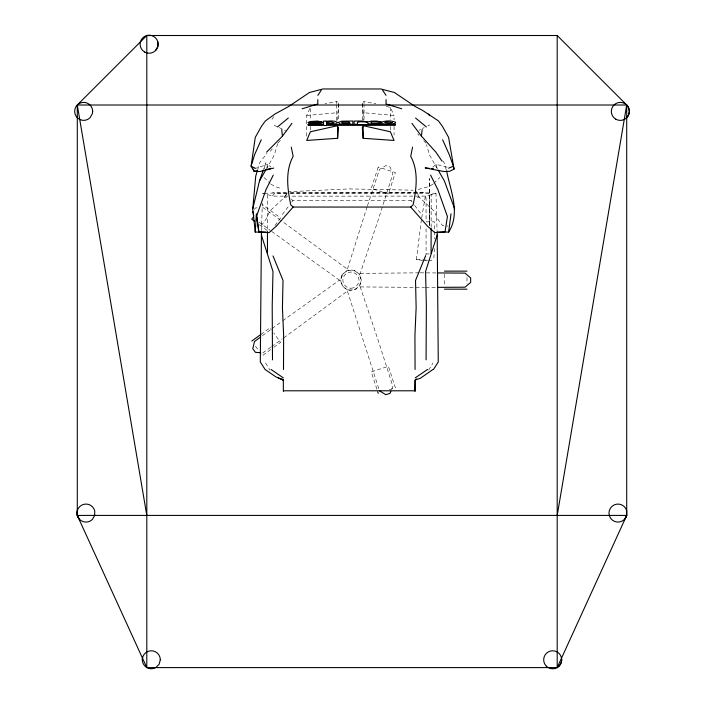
<?xml version="1.0" encoding="UTF-8"?>
<svg xmlns="http://www.w3.org/2000/svg" width="704" height="704" viewBox="0 0 704 704"><rect width="100%" height="100%" fill="white"/><g stroke="black" fill="none" stroke-linecap="round" stroke-linejoin="round"><path stroke-width="0.53" stroke-dasharray="3.52 2.64" d="M336.741 120.578L336.741 104.694M336.741 103.638L336.741 101.517L324.94 103.796M364.03 119.522L364.03 104.694M364.03 103.638L364.03 101.517L375.83 103.796M429.704 215.697L429.704 222.728L429.704 178.596L429.704 208.041M431.13 227.207L431.182 194.735L435.996 193.406L437.07 230.622M429.686 225.641L429.704 199.364M261.492 230.622L262.284 203.254M337.612 120.155L338.483 103.022L336.741 101.517M422.611 260.348L416.372 259.582L421.344 220.035M421.705 217.888L425.462 195.334L426.07 198.774L426.07 221.839L434.544 221.839L434.544 230.393M425.506 256.758L426.07 253.942L426.07 227.19M264.079 169.11L265.857 162.844L263.727 168.907M257.602 169.884L259.776 162.58L266.983 153.349M266.666 168.379L267.872 164.34L271.084 167.191M277.702 143.642L274.252 155.091L267.089 167.93M367.101 206.835L347.38 269.227L347.662 270.204L342.734 274.19L340.463 280.201L339.442 280.157L271.234 231.106M367.453 205.797L379.491 169.479L385.801 165.607L390.06 166.989L392.894 173.835L378.972 217.589L360.246 273.398L359.445 274.032L354.077 270.512L347.662 270.204L347.398 269.218L280.553 220.15M391.679 389.409L392.894 386.47L378.972 342.716L360.246 286.906L359.445 286.273L354.077 289.802L347.662 290.11L347.38 291.086L379.148 389.787M306.715 136.101L306.715 115.465L310.402 107.422M428.595 370.181L432.96 363.026M271.955 119.328L273.742 116.67M261.254 225.667L266.068 219.12L269.896 210.989L284.601 197.243L288.578 191.726L349.281 188.901L413.125 190.186M254.355 209.422L255.402 207.979L257.514 207.812M274.974 225.614L280.579 217.897L262.354 204.653M282.304 214.518L289.221 205.366M291.738 202.039L292.996 200.376L410.872 200.376L412.711 199.478M270.371 151.281L272.272 148.852M284.398 196.75L288.578 191.726M277.957 143.044L281.547 139.119M272.404 195.879L274.727 193.406L288.939 193.406M433.726 183.392L439.833 177.514M432.784 167.191L435.996 164.34L447.858 167.429M362.296 119.962L362.296 103.022L364.03 101.517M262.434 335.676L271.234 329.199M272.122 328.548L281.802 321.42M282.682 320.778L339.442 280.148L340.463 280.104L342.734 286.114L347.75 290.136L347.398 291.086L283.219 338.254M260.867 334.453L269.984 327.826L271.234 329.542M270.706 349.589L262.354 355.661L261.105 353.945M273.742 347.38L280.579 342.417L273.724 332.974M262.786 352.906L270.785 347.169M271.674 346.535L282.33 338.888M419.047 130.363L420.631 129.386M432.96 184.122L428.595 186.648L417.278 189.746M422.435 128.498L424.23 127.609M427.83 125.84L429.625 124.951M254.364 168.722L267.872 164.34M389.321 389.708L395.375 387.737L388.414 366.309L371.263 371.879L377.793 391.97M431.182 194.735L425.163 196.108L290.039 196.161M306.715 115.465L337.612 112.693M264.422 193.274L289.045 192.729M263.358 193.354L262.566 193.406L273.398 196.108L287.848 196.161M435.996 193.406L425.946 192.729L287.813 193.054M419.109 272.826L360.237 273.39L359.392 273.953L361.082 280.157L359.392 286.352L360.237 286.915L424.574 287.443M425.665 287.434L436.594 287.373M290.136 192.729L425.946 192.729M286.713 193.054L272.615 192.729M290.03 193.406L428.842 193.406L431.71 194.586M284.601 197.243L286.581 197.243M417.287 197.243L419.267 197.243L433.972 210.989L437.8 219.12L442.614 225.667L447.964 226.072M426.07 253.942L429.246 253.942M424.591 260.348L427.566 260.348M428.56 260.348L431.534 260.348L433.875 257.699L434.544 248.591M420.2 272.835L436.594 272.941M416.372 259.582L427.715 260.128M362.296 103.022L363.167 112.693L394.055 115.465L394.055 119.812M386.223 106.383L390.377 107.422L394.055 115.465M279.638 188.047L275.273 186.648L270.908 184.122M274.243 125.347L278.238 127.142M279.233 127.591L286.396 131.349M291.166 199.478L292.996 200.376M262.786 207.407L279.664 219.507M259.354 224.752L268.62 231.484M258.914 222.033L270.354 230.463M264.035 177.514L270.142 183.392M423.755 140.686L425.911 143.044M417.666 133.892L418.977 135.37M442.781 160.899L444.092 162.58L446.274 169.884M410.872 200.376L412.13 202.039M414.647 205.366L421.564 214.518M255.499 346.218L258.614 350.513M416.337 191.858L419.47 196.75M265.602 363.026L269.966 370.181M437.325 168.872L429.616 155.091L426.483 144.681M415.29 190.23L419.267 197.243M435.996 164.34L437.202 168.379M429.598 208.824L429.704 226.406L429.704 206.774M267.379 194.735L267.441 230.454M466.99 277.499L466.99 283.862M444.453 274.322L444.453 285.982M434.544 231.466L434.544 238.955M394.055 126.333L394.055 135.018M390.377 107.422L390.377 120.129M390.377 126.482L390.377 130.715M363.167 112.693L363.167 120.155M338.483 103.022L338.483 121.026M310.402 108.478L310.402 120.129M310.402 126.482L310.402 130.715M341.924 275.079L340.516 280.157L341.924 285.226L345.866 289.168L350.944 290.576L356.013 289.168L359.955 285.226L361.363 280.157L359.955 275.079L356.013 271.137L350.944 269.729L345.866 271.137L341.924 275.079M378.233 166.998L371.263 188.426L388.414 193.996L395.375 172.568L378.233 166.998M350.944 288.279A8.307 8.307 0 0 0 359.066 280.157A8.307 8.307 0 0 0 350.944 272.026A8.307 8.307 0 0 0 342.813 280.157A8.307 8.307 0 0 0 350.944 288.279"/><path stroke-width="1.06" d="M416.645 378.928L415.017 380.301L415.017 391.239L415.219 379.931L420.323 378.286L432.986 369.468M426.07 359.85L426.351 306.046L425.577 271.498L437.202 234.995L437.105 231.713M431.086 253.194L431.121 228.29M283.501 369.494L283.633 335.465L282.427 307.622L283.026 280.438L273.02 255.939M386.074 99.66L386.047 103.972L401.694 108.777M261.457 231.713L260.295 361.97L265.109 369.503L275.739 376.79L283.466 380.362M266.068 232.17L255.235 232.065L256.379 213.787L258.843 231.827L269.078 232.637L276.302 226.213L293.146 207.055L410.722 207.055L413.125 204.838C416.425 188.892 418.783 171.23 410.722 156.306L412.579 147.18M337.612 138.292L338.483 127.38L336.741 125.875L310.402 131.771L306.715 140.448L337.612 138.292L337.612 126.562M255.235 232.065L252.771 208.815L255.728 176.15L257.286 170.931M442.015 161.128L435.873 152.143L421.423 136.145L422.154 129.606M77.29 510.752L77.29 515.416L79.631 519.455A9.011 9.011 0 0 0 92.374 519.455L94.706 515.416L94.706 510.752A9.011 9.011 0 0 0 81.84 505.085A9.011 9.011 0 0 0 79.094 518.874M142.296 659.789L142.604 657.457M437.8 232.17L448.633 232.065L451.035 213.787M446.582 170.931C450.472 190.494 460.724 213.638 448.633 232.065M557.198 515.416L626.71 105.01L557.198 35.508L146.802 35.508L77.29 105.01L77.29 515.416L146.802 667.594L557.198 667.594C560.639 665.579 562.408 661.311 561.396 657.457M252.771 208.815L259.45 181.042L263.366 169.919M256.441 216.524L266.068 189.473L273.293 175.067M425.542 255.939L415.536 280.438L416.134 307.622L414.929 335.465L415.07 369.494M390.87 391.362L390.06 393.316L385.801 394.698L379.491 390.826M261.254 139.762L254.637 154.581L251.09 166.232L254.03 171.274L260.049 171.512L273.689 168.089M259.45 181.042L266.156 169.286M433.453 369.503L438.266 361.97L437.202 234.995M317.847 95.339L321.226 90.297M253.625 216.656L251.759 219.234L254.602 221.302M266.605 152.143L282.445 136.145L291.949 123.35M155.505 50.591L157.837 46.543L157.837 41.879M626.71 117.762C630.142 114.374 630.142 108.398 626.71 105.01L77.29 105.01L146.802 515.416M277.499 126.94L288.332 118.017M260.674 336.978L254.505 341.51L252.771 348.709L255.402 352.326L260.682 352.739M251.759 341.07L260.867 334.453M415.219 377.881L427.566 369.45M255.235 168.177L251.09 166.232L255.27 137.386L261.527 126.21L265.452 120.894L275.062 113.951L288.658 106.524L309.487 92.488L323.03 88.968L380.838 88.968L394.39 92.488L415.21 106.524L422.664 110.449L438.416 120.894L442.341 126.21L448.598 137.386L454.045 169.074L449.838 171.274L443.819 171.512L425.163 167.913L429.378 168.353M448.633 168.177L453.446 166.232L449.231 154.581L442.614 139.762M302.174 108.777L317.821 103.972L317.794 99.66M257.286 170.782L254.03 171.274L253.37 169.074M265.945 169.453L270.283 168.793M437.686 287.364L465.018 287.197L470.65 282.392L470.65 277.913L465.018 273.108L437.686 272.941M444.453 271.137L466.99 271.137M444.453 289.168L466.99 289.168M278.238 377.775L283.342 379.931L283.342 390.79L415.219 390.79M77.29 515.416L626.71 515.416L626.71 510.752A9.011 9.011 0 0 0 614.187 504.909A9.011 9.011 0 0 0 610.614 518.25A9.011 9.011 0 0 0 624.369 519.455L626.71 515.416L626.71 105.01M363.167 138.292L394.055 140.448L390.377 131.771L364.03 125.875L362.296 127.38L363.167 138.292L363.167 125.488M431.482 168.573L433.585 168.793M151.466 35.508L146.802 35.508L146.802 667.594M270.996 369.45L283.342 377.881M415.536 118.017L426.369 126.94M281.917 378.928L283.545 380.301M293.146 207.055L290.743 204.838C287.443 188.892 285.094 171.23 293.146 156.306L291.298 147.18M410.722 207.055L427.566 226.213L434.79 232.637L445.025 231.827L447.427 216.524L437.8 189.473L430.575 175.067M411.919 123.35L421.423 136.145M428.349 114.004L429.537 115.65M382.642 90.297L386.021 95.339M438.231 170.192L444.418 181.042L454.652 208.815M283.342 390.79L283.545 391.239M261.369 234.995L272.985 271.498L272.21 306.046L272.492 359.85M377.793 391.97L378.233 393.307M252.771 211.596L253.766 215.714M453.446 166.232L454.045 169.074M256.819 216.973L258.843 231.827M281.714 129.606L282.445 136.145M267.441 231.537L267.476 253.194M557.198 35.508L557.198 667.594L626.71 515.416A9.011 9.011 0 0 1 624.906 518.874M308.088 124.59L308.088 125.312L322.555 125.312L322.555 124.59L308.088 124.59M357.482 122.311L357.412 124.247L354.112 124.247L354.112 121.062L362.498 121.035L367.717 122.038L371.228 121.132L376.684 121.07L381.295 122.153C385.818 120.666 391.257 120.305 395.666 122.338L395.437 123.226L390.79 124.177L384.85 124.08L382.369 123.552L381.295 122.153L375.839 121.818L371.985 121.898L370.762 122.954L372.548 123.464L381.198 123.182L380.072 123.754A10.798 3.485 0 0 1 370.383 124.062L368.034 123.526L367.189 122.698L367.717 122.038L360.158 121.766L357.482 122.311M308.141 122.575L319.07 122.971L308.766 123.253L312.55 124.177L317.926 124.177L322.414 123.024L322.414 122.302L311.819 122.25L315.542 121.722L322.08 122.065L317.698 121.062L309.91 121.528L308.141 122.575M326.911 123.103L326.647 125.532L323.558 125.479L323.558 121.079L326.207 121.053L326.735 124.01L329.991 124.282L335.016 123.983L337.744 122.654L335.28 121.37A8.422 2.719 0 0 0 326.295 121.422L326.823 122.223L330.695 121.748L334.136 122.76L332.112 123.455L326.911 123.103M92.682 111.39L92.374 113.722L90.042 117.762A9.011 9.011 0 0 1 76.287 116.556A9.011 9.011 0 0 1 79.86 103.215A9.011 9.011 0 0 1 92.374 109.05L92.682 111.39M160.318 659.789L159.113 664.294L155.813 667.594A9.011 9.011 0 0 1 143.141 663.599A9.011 9.011 0 0 1 148.227 651.314A9.011 9.011 0 0 1 160.01 657.457L160.318 659.789M392.26 122.575L389.822 123.482L384.666 122.628L386.91 121.783L392.26 122.575M342.065 122.329L341.889 122.892L343.297 123.429L349.73 122.918L349.642 124.282L352.81 124.282L352.81 121.026L341.537 121.211L338.448 122.408L339.786 123.781L342.681 124.23L349.818 123.825L349.29 122.197L347.53 121.854L342.065 122.329M395.358 124.573L327.615 124.573L327.615 125.25L395.375 125.242L395.358 124.573M144.628 52.017A9.011 9.011 0 0 0 158.145 44.211A9.011 9.011 0 0 0 144.628 36.406A9.011 9.011 0 0 0 144.628 52.017M615.824 119.196A9.011 9.011 0 0 0 629.35 111.39A9.011 9.011 0 0 0 615.824 103.585A9.011 9.011 0 0 0 615.824 119.196M546.322 666.16A9.011 9.011 0 0 0 561.396 662.121A9.011 9.011 0 0 0 550.361 651.077A9.011 9.011 0 0 0 546.322 666.16"/></g></svg>
